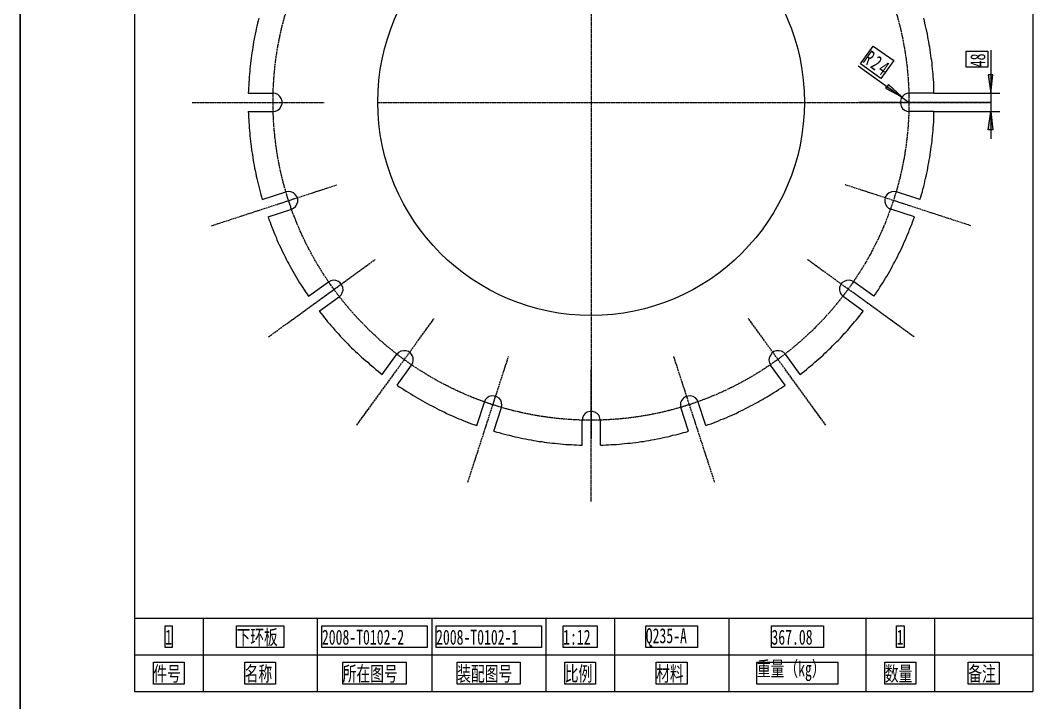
# Model space of a CAD drawing. Header units: millimetres. Extents: x -23892 to 57527, y -540 to 34444.
# Drawn here: x 24189 to 32967, y 11326 to 17238 of the extents above; entities that cross this region are included whole.
import ezdxf

# ---------------------------------------------------------------- set-up
doc = ezdxf.new("R2010")
doc.units = ezdxf.units.MM
for name, pattern in [('AI-Linetype-1', [21.479999, 16.98, -2.1, 0.3, -2.1]), ('AI-Linetype-10', [21.479999, 16.98, -2.1, 0.3, -2.1]), ('AI-Linetype-11', [21.479999, 16.98, -2.1, 0.3, -2.1]), ('AI-Linetype-12', [21.479999, 16.98, -2.1, 0.3, -2.1]), ('AI-Linetype-13', [21.479999, 16.98, -2.1, 0.3, -2.1]), ('AI-Linetype-2', [21.479999, 16.98, -2.1, 0.3, -2.1]), ('AI-Linetype-23', [21.479999, 16.98, -2.1, 0.3, -2.1]), ('AI-Linetype-3', [21.479999, 16.98, -2.1, 0.3, -2.1]), ('AI-Linetype-4', [21.479999, 16.98, -2.1, 0.3, -2.1]), ('AI-Linetype-5', [21.479999, 16.98, -2.1, 0.3, -2.1]), ('AI-Linetype-6', [21.479999, 16.98, -2.1, 0.3, -2.1]), ('AI-Linetype-7', [21.479999, 16.98, -2.1, 0.3, -2.1]), ('AI-Linetype-8', [21.479999, 16.98, -2.1, 0.3, -2.1]), ('AI-Linetype-9', [21.479999, 16.98, -2.1, 0.3, -2.1])]:
    doc.linetypes.add(name, pattern=pattern)
doc.layers.add('CAXA3', color=7, linetype='Continuous', lineweight=25)
doc.layers.add('图层 1', color=7, linetype='Continuous')
doc.styles.get("Standard").update_dxf_attribs({"font": ''})
doc.styles.get('Standard').set_extended_font_data('FangSong')

msp = doc.modelspace()

# ---------------------------------------------------------------- hatches: boundary and pattern name
at = {"layer": '图层 1', "lineweight": 0}
for points in [[(31715.2265, 16681.4387), (31691.4072, 16650.5124), (31831.8054, 16574.3488)], [(32621.8306, 16764.7287), (32581.3959, 16764.7287), (32602.8139, 16607.6764)], [(32621.8306, 16288.808), (32581.3959, 16288.808), (32602.8139, 16448.2422)]]:
    msp.add_hatch(color=7, dxfattribs=at).paths.add_polyline_path(points)

# ---------------------------------------------------------------- linework, layer by layer
at = {"layer": 'CAXA3', "linetype": 'Continuous', "lineweight": 25}
msp.add_line((24188.5301, 32814.3481), (24188.5301, -539.7596), dxfattribs=at)
at = {"layer": '图层 1', "color": 7, "lineweight": 0, "true_color": 0xffffff}
for p, q in [((24188.5301, -539.7596), (24188.5301, 22992.1516)), ((25178.4436, 22597.139), (25178.4436, 11424.8933)), ((32966.8809, 22597.139), (32966.8809, 11424.8933)), ((26244.5012, 17212.0856), (26239.7374, 17188.2857)), ((26251.6664, 17233.5036), (26244.5012, 17212.0856)), ((26256.3915, 17257.3035), (26251.6664, 17233.5036)), ((32026.9298, 17233.5036), (32022.2046, 17257.3035)), ((32031.6936, 17212.0856), (32026.9298, 17233.5036)), ((32036.4575, 17188.2857), (32031.6936, 17212.0856)), ((26225.4846, 17119.2873), (26220.7207, 17095.4874)), ((26230.2484, 17143.0872), (26225.4846, 17119.2873)), ((26234.9735, 17164.5052), (26230.2484, 17143.0872)), ((26239.7374, 17188.2857), (26234.9735, 17164.5052)), ((32043.6226, 17164.5052), (32036.4575, 17188.2857)), ((32048.3477, 17143.0872), (32043.6226, 17164.5052)), ((32053.1116, 17119.2873), (32048.3477, 17143.0872)), ((32057.8754, 17095.4874), (32053.1116, 17119.2873)), ((26211.193, 17050.2695), (26208.8304, 17026.489)), ((26215.9569, 17074.0694), (26211.193, 17050.2695)), ((26220.7207, 17095.4874), (26215.9569, 17074.0694)), ((32060.2767, 17074.0694), (32057.8754, 17095.4874)), ((32065.0019, 17050.2695), (32060.2767, 17074.0694)), ((32069.7657, 17026.489), (32065.0019, 17050.2695)), ((26196.9014, 16957.4712), (26194.5389, 16933.6713)), ((26201.6653, 16981.2711), (26196.9014, 16957.4712)), ((26204.0666, 17005.071), (26201.6653, 16981.2711)), ((26208.8304, 17026.489), (26204.0666, 17005.071)), ((32074.5296, 17005.071), (32069.7657, 17026.489)), ((32076.9309, 16981.2711), (32074.5296, 17005.071)), ((32081.6947, 16957.4712), (32076.9309, 16981.2711)), ((32084.0573, 16933.6713), (32081.6947, 16957.4712)), ((32602.8139, 16978.8892), (32602.8139, 16210.2819)), ((26185.0112, 16864.6728), (26182.6486, 16840.8729)), ((26187.4125, 16888.4727), (26185.0112, 16864.6728)), ((26189.775, 16909.8907), (26187.4125, 16888.4727)), ((26194.5389, 16933.6713), (26189.775, 16909.8907)), ((32086.4198, 16909.8907), (32084.0573, 16933.6713)), ((32091.1837, 16888.4727), (32086.4198, 16909.8907)), ((32093.585, 16864.6728), (32091.1837, 16888.4727)), ((32095.9476, 16840.8729), (32093.585, 16864.6728)), ((26175.4835, 16771.8551), (26173.1209, 16748.0746)), ((26177.8847, 16793.2731), (26175.4835, 16771.8551)), ((26180.2473, 16817.073), (26177.8847, 16793.2731)), ((26182.6486, 16840.8729), (26180.2473, 16817.073)), ((31453.4469, 16843.2549), (31896.0593, 16526.7684)), ((32098.3488, 16817.073), (32095.9476, 16840.8729)), ((32100.7114, 16793.2731), (32098.3488, 16817.073)), ((32103.1127, 16771.8551), (32100.7114, 16793.2731)), ((32103.1127, 16748.0746), (32103.1127, 16771.8551)), ((26173.1209, 16724.2747), (26170.7583, 16700.4748)), ((26170.7583, 16700.4748), (26170.7583, 16676.6749)), ((26173.1209, 16748.0746), (26173.1209, 16724.2747)), ((31715.2265, 16681.4387), (31691.4072, 16650.5124)), ((31831.8054, 16574.3488), (31715.2265, 16681.4387)), ((32105.4753, 16724.2747), (32103.1127, 16748.0746)), ((32107.8378, 16700.4748), (32105.4753, 16724.2747)), ((32107.8378, 16676.6749), (32107.8378, 16700.4748)), ((32621.8306, 16764.7287), (32581.3959, 16764.7287)), ((32581.3959, 16764.7287), (32602.8139, 16607.6764)), ((32602.8139, 16607.6764), (32621.8306, 16764.7287)), ((26168.357, 16631.4764), (26165.9945, 16607.6764)), ((26165.9945, 16607.6764), (26382.5368, 16607.6764)), ((26170.7583, 16676.6749), (26168.357, 16652.875)), ((26168.357, 16652.875), (26168.357, 16631.4764)), ((26401.5535, 16602.9126), (26380.1355, 16607.6764)), ((26422.9715, 16595.7668), (26401.5535, 16602.9126)), ((26439.6256, 16579.1127), (26422.9715, 16595.7668)), ((31691.4072, 16650.5124), (31831.8054, 16574.3488)), ((31855.6247, 16595.7668), (31836.5692, 16579.1127)), ((31874.6413, 16602.9126), (31855.6247, 16595.7668)), ((31898.4606, 16607.6764), (31874.6413, 16602.9126)), ((32110.2391, 16607.6764), (31896.0593, 16607.6764)), ((32110.2391, 16652.875), (32107.8378, 16676.6749)), ((32110.2391, 16631.4764), (32110.2391, 16652.875)), ((32110.2391, 16607.6764), (32110.2391, 16631.4764)), ((32110.2391, 16607.6764), (32681.3207, 16607.6764)), ((26451.5546, 16560.0766), (26439.6256, 16579.1127)), ((26458.681, 16538.6587), (26451.5546, 16560.0766)), ((26451.5546, 16493.4601), (26458.681, 16517.2407)), ((26458.681, 16517.2407), (26458.681, 16538.6587)), ((31824.679, 16560.0766), (31819.9151, 16538.6587)), ((31819.9151, 16538.6587), (31819.9151, 16517.2407)), ((31819.9151, 16517.2407), (31824.679, 16493.4601)), ((31836.5692, 16579.1127), (31824.679, 16560.0766)), ((26165.9945, 16448.2422), (26382.5368, 16448.2422)), ((26165.9945, 16448.2422), (26168.357, 16424.4423)), ((26168.357, 16424.4423), (26168.357, 16400.6424)), ((26380.1355, 16448.2422), (26401.5535, 16450.6242)), ((26401.5535, 16450.6242), (26422.9715, 16460.1325)), ((26422.9715, 16460.1325), (26439.6256, 16474.4047)), ((26439.6256, 16474.4047), (26451.5546, 16493.4601)), ((31824.679, 16493.4601), (31836.5692, 16474.4047)), ((31836.5692, 16474.4047), (31855.6247, 16460.1325)), ((31855.6247, 16460.1325), (31874.6413, 16450.6242)), ((31874.6413, 16450.6242), (31898.4606, 16448.2422)), ((32110.2391, 16448.2422), (31896.0593, 16448.2422)), ((32110.2391, 16424.4423), (32110.2391, 16448.2422)), ((32110.2391, 16448.2422), (32681.3207, 16448.2422)), ((32110.2391, 16400.6424), (32110.2391, 16424.4423)), ((32581.3959, 16288.808), (32602.8139, 16448.2422)), ((32602.8139, 16448.2422), (32621.8306, 16288.808)), ((26168.357, 16400.6424), (26170.7583, 16376.8425)), ((26170.7583, 16376.8425), (26170.7583, 16355.4245)), ((26170.7583, 16355.4245), (26173.1209, 16331.644)), ((26173.1209, 16331.644), (26173.1209, 16307.8441)), ((32103.1127, 16307.8441), (32105.4753, 16331.644)), ((32105.4753, 16331.644), (32107.8378, 16355.4245)), ((32107.8378, 16376.8425), (32110.2391, 16400.6424)), ((32107.8378, 16355.4245), (32107.8378, 16376.8425)), ((26173.1209, 16307.8441), (26175.4835, 16284.0442)), ((26175.4835, 16284.0442), (26177.8847, 16260.2443)), ((26177.8847, 16260.2443), (26180.2473, 16236.4444)), ((32098.3488, 16236.4444), (32100.7114, 16260.2443)), ((32100.7114, 16260.2443), (32103.1127, 16284.0442)), ((32103.1127, 16284.0442), (32103.1127, 16307.8441)), ((32621.8306, 16288.808), (32581.3959, 16288.808)), ((26180.2473, 16236.4444), (26182.6486, 16215.0458)), ((26182.6486, 16215.0458), (26185.0112, 16191.2459)), ((26185.0112, 16191.2459), (26187.4125, 16167.4459)), ((26187.4125, 16167.4459), (26189.775, 16143.646)), ((32086.4198, 16143.646), (32091.1837, 16167.4459)), ((32091.1837, 16167.4459), (32093.585, 16191.2459)), ((32093.585, 16191.2459), (32095.9476, 16215.0458)), ((32095.9476, 16215.0458), (32098.3488, 16236.4444)), ((26189.775, 16143.646), (26194.5389, 16119.8461)), ((26194.5389, 16119.8461), (26196.9014, 16098.4282)), ((26196.9014, 16098.4282), (26201.6653, 16074.6476)), ((26201.6653, 16074.6476), (26204.0666, 16050.8477)), ((32074.5296, 16050.8477), (32076.9309, 16074.6476)), ((32076.9309, 16074.6476), (32081.6947, 16098.4282)), ((32081.6947, 16098.4282), (32084.0573, 16119.8461)), ((32084.0573, 16119.8461), (32086.4198, 16143.646)), ((26204.0666, 16050.8477), (26208.8304, 16027.0478)), ((26208.8304, 16027.0478), (26211.193, 16005.6298)), ((26211.193, 16005.6298), (26215.9569, 15981.8299)), ((26215.9569, 15981.8299), (26220.7207, 15958.0494)), ((32057.8754, 15958.0494), (32060.2767, 15981.8299)), ((32060.2767, 15981.8299), (32065.0019, 16005.6298)), ((32065.0019, 16005.6298), (32069.7657, 16027.0478)), ((32069.7657, 16027.0478), (32074.5296, 16050.8477)), ((26220.7207, 15958.0494), (26225.4846, 15936.6314)), ((26225.4846, 15936.6314), (26230.2484, 15912.8315)), ((26230.2484, 15912.8315), (26234.9735, 15889.0316)), ((26234.9735, 15889.0316), (26239.7374, 15867.6136)), ((32036.4575, 15867.6136), (32043.6226, 15889.0316)), ((32043.6226, 15889.0316), (32048.3477, 15912.8315)), ((32048.3477, 15912.8315), (32053.1116, 15936.6314)), ((32053.1116, 15936.6314), (32057.8754, 15958.0494)), ((26239.7374, 15867.6136), (26244.5012, 15843.8137)), ((26244.5012, 15843.8137), (26251.6664, 15820.0138)), ((26251.6664, 15820.0138), (26256.3915, 15798.6152)), ((32022.2046, 15798.6152), (32026.9298, 15820.0138)), ((32026.9298, 15820.0138), (32031.6936, 15843.8137)), ((32031.6936, 15843.8137), (32036.4575, 15867.6136)), ((26256.3915, 15798.6152), (26263.5567, 15774.8153)), ((26263.5567, 15774.8153), (26268.3205, 15753.3973)), ((26268.3205, 15753.3973), (26275.4469, 15729.5974)), ((26275.4469, 15729.5974), (26280.2108, 15708.1794)), ((26287.3372, 15684.3795), (26491.9893, 15751.0154)), ((26513.4073, 15755.7792), (26489.6267, 15751.0154)), ((26534.8253, 15753.3973), (26513.4073, 15755.7792)), ((26556.2432, 15743.8696), (26534.8253, 15753.3973)), ((26572.8974, 15729.5974), (26556.2432, 15743.8696)), ((26587.1889, 15710.5613), (26572.8974, 15729.5974)), ((31703.3362, 15729.5974), (31691.4072, 15710.5613)), ((31722.3529, 15743.8696), (31703.3362, 15729.5974)), ((31743.7709, 15753.3973), (31722.3529, 15743.8696)), ((31765.1889, 15755.7792), (31743.7709, 15753.3973)), ((31788.9694, 15751.0154), (31765.1889, 15755.7792)), ((31988.8577, 15684.3795), (31786.6069, 15751.0154)), ((31996.0228, 15708.1794), (32003.1492, 15729.5974)), ((32003.1492, 15729.5974), (32010.2756, 15753.3973)), ((32010.2756, 15753.3973), (32015.0395, 15774.8153)), ((32015.0395, 15774.8153), (32022.2046, 15798.6152)), ((26280.2108, 15708.1794), (26287.3372, 15684.3795)), ((26575.2599, 15624.8894), (26587.1889, 15643.9255)), ((26594.3153, 15689.1433), (26587.1889, 15710.5613)), ((26587.1889, 15643.9255), (26594.3153, 15665.3434)), ((26594.3153, 15665.3434), (26594.3153, 15689.1433)), ((31691.4072, 15710.5613), (31684.2808, 15689.1433)), ((31684.2808, 15689.1433), (31684.2808, 15665.3434)), ((31684.2808, 15665.3434), (31689.0447, 15643.9255)), ((31689.0447, 15643.9255), (31700.9349, 15624.8894)), ((31988.8577, 15684.3795), (31996.0228, 15708.1794)), ((26337.2996, 15534.473), (26541.9517, 15601.1089)), ((26539.5891, 15601.1089), (26558.6058, 15610.6172)), ((26558.6058, 15610.6172), (26575.2599, 15624.8894)), ((31700.9349, 15624.8894), (31717.5891, 15610.6172)), ((31717.5891, 15610.6172), (31739.007, 15601.1089)), ((31941.2966, 15534.473), (31736.6445, 15601.1089)), ((26337.2996, 15534.473), (26344.4647, 15513.055)), ((26344.4647, 15513.055), (26353.9537, 15489.2551)), ((26353.9537, 15489.2551), (26361.1189, 15467.8371)), ((26361.1189, 15467.8371), (26370.6466, 15446.4191)), ((31907.9496, 15446.4191), (31917.4773, 15467.8371)), ((31917.4773, 15467.8371), (31924.6424, 15489.2551)), ((31924.6424, 15489.2551), (31934.1314, 15513.055)), ((31934.1314, 15513.055), (31941.2966, 15534.473)), ((26370.6466, 15446.4191), (26377.773, 15425.0012)), ((26377.773, 15425.0012), (26387.3007, 15403.5832)), ((26387.3007, 15403.5832), (26396.7897, 15382.1846)), ((26396.7897, 15382.1846), (26406.3174, 15358.3847)), ((31872.2788, 15358.3847), (31881.8065, 15382.1846)), ((31881.8065, 15382.1846), (31891.2955, 15403.5832)), ((31891.2955, 15403.5832), (31898.4606, 15425.0012)), ((31898.4606, 15425.0012), (31907.9496, 15446.4191)), ((26406.3174, 15358.3847), (26413.4438, 15336.9667)), ((26413.4438, 15336.9667), (26422.9715, 15315.5487)), ((26422.9715, 15315.5487), (26432.4992, 15294.1307)), ((26432.4992, 15294.1307), (26444.3895, 15272.7127)), ((31834.2067, 15272.7127), (31843.7344, 15294.1307)), ((31843.7344, 15294.1307), (31853.2234, 15315.5487)), ((31853.2234, 15315.5487), (31862.7511, 15336.9667)), ((31862.7511, 15336.9667), (31872.2788, 15358.3847)), ((26444.3895, 15272.7127), (26453.9172, 15251.2948)), ((26453.9172, 15251.2948), (26463.4449, 15232.2587)), ((26463.4449, 15232.2587), (26472.9339, 15210.8407)), ((26472.9339, 15210.8407), (26484.8629, 15189.4228)), ((26484.8629, 15189.4228), (26494.3519, 15168.0048)), ((31781.843, 15168.0048), (31793.7333, 15189.4228)), ((31793.7333, 15189.4228), (31803.261, 15210.8407)), ((31803.261, 15210.8407), (31815.1513, 15232.2587)), ((31815.1513, 15232.2587), (31824.679, 15251.2948)), ((31824.679, 15251.2948), (31834.2067, 15272.7127)), ((26494.3519, 15168.0048), (26506.2809, 15146.5868)), ((26506.2809, 15146.5868), (26518.1711, 15127.5507)), ((26518.1711, 15127.5507), (26527.6988, 15106.1328)), ((26527.6988, 15106.1328), (26539.5891, 15084.7341)), ((31739.007, 15084.7341), (31748.5348, 15106.1328)), ((31748.5348, 15106.1328), (31760.425, 15127.5507)), ((31760.425, 15127.5507), (31772.3153, 15146.5868)), ((31772.3153, 15146.5868), (31781.843, 15168.0048)), ((26539.5891, 15084.7341), (26551.4794, 15065.6981)), ((26551.4794, 15065.6981), (26563.3697, 15044.2801)), ((26563.3697, 15044.2801), (26575.2599, 15025.2441)), ((26575.2599, 15025.2441), (26587.1889, 15003.8261)), ((31691.4072, 15003.8261), (31703.3362, 15025.2441)), ((31703.3362, 15025.2441), (31715.2265, 15044.2801)), ((31715.2265, 15044.2801), (31727.1168, 15065.6981)), ((31727.1168, 15065.6981), (31739.007, 15084.7341)), ((26587.1889, 15003.8261), (26599.0792, 14984.79)), ((26599.0792, 14984.79), (26610.9695, 14963.372)), ((26610.9695, 14963.372), (26622.8597, 14944.336)), ((26622.8597, 14944.336), (26634.75, 14925.2999)), ((26634.75, 14925.2999), (26649.0416, 14903.882)), ((26687.1137, 14846.7738), (26860.8201, 14972.8804)), ((26879.8755, 14982.4081), (26860.8201, 14970.4985)), ((26901.2935, 14987.1526), (26879.8755, 14982.4081)), ((26925.074, 14984.79), (26901.2935, 14987.1526)), ((26946.492, 14975.2623), (26925.074, 14984.79)), ((26963.1461, 14963.372), (26946.492, 14975.2623)), ((26977.4377, 14944.336), (26963.1461, 14963.372)), ((26984.5641, 14922.918), (26977.4377, 14944.336)), ((31301.1585, 14944.336), (31291.6308, 14922.918)), ((31313.0487, 14963.372), (31301.1585, 14944.336)), ((31332.1042, 14975.2623), (31313.0487, 14963.372)), ((31353.5221, 14984.79), (31332.1042, 14975.2623)), ((31374.9401, 14987.1526), (31353.5221, 14984.79)), ((31398.7207, 14982.4081), (31374.9401, 14987.1526)), ((31417.7761, 14970.4985), (31398.7207, 14982.4081)), ((31589.0812, 14846.7738), (31415.3748, 14972.8804)), ((31629.5546, 14903.882), (31641.4449, 14925.2999)), ((31641.4449, 14925.2999), (31653.3351, 14944.336)), ((31653.3351, 14944.336), (31667.6267, 14963.372)), ((31667.6267, 14963.372), (31679.517, 14984.79)), ((31679.517, 14984.79), (31691.4072, 15003.8261)), ((26649.0416, 14903.882), (26660.9318, 14884.8459)), ((26660.9318, 14884.8459), (26675.2234, 14865.8099)), ((26675.2234, 14865.8099), (26687.1137, 14846.7738)), ((26779.912, 14718.2659), (26956.0197, 14844.3919)), ((26953.6184, 14842.01), (26970.2725, 14858.6641)), ((26970.2725, 14858.6641), (26979.8002, 14877.7001)), ((26979.8002, 14877.7001), (26986.9654, 14899.1181)), ((26986.9654, 14899.1181), (26984.5641, 14922.918)), ((31291.6308, 14922.918), (31291.6308, 14899.1181)), ((31291.6308, 14899.1181), (31296.3946, 14877.7001)), ((31296.3946, 14877.7001), (31308.3236, 14858.6641)), ((31308.3236, 14858.6641), (31324.9777, 14842.01)), ((31496.2829, 14718.2659), (31322.5765, 14844.3919)), ((31589.0812, 14846.7738), (31603.3727, 14865.8099)), ((31603.3727, 14865.8099), (31615.263, 14884.8459)), ((31615.263, 14884.8459), (31629.5546, 14903.882)), ((26779.912, 14718.2659), (26796.5661, 14699.2299)), ((26796.5661, 14699.2299), (26810.8577, 14680.1938)), ((26810.8577, 14680.1938), (26825.1493, 14661.1578)), ((26825.1493, 14661.1578), (26839.4021, 14644.5036)), ((31439.1941, 14644.5036), (31453.4469, 14661.1578)), ((31453.4469, 14661.1578), (31467.7385, 14680.1938)), ((31467.7385, 14680.1938), (31482.03, 14699.2299)), ((31482.03, 14699.2299), (31496.2829, 14718.2659)), ((26839.4021, 14644.5036), (26853.6937, 14625.4676)), ((26853.6937, 14625.4676), (26870.3478, 14608.8135)), ((26870.3478, 14608.8135), (26884.6393, 14589.758)), ((26884.6393, 14589.758), (26901.2935, 14573.1039)), ((26901.2935, 14573.1039), (26915.5463, 14554.0679)), ((31363.0498, 14554.0679), (31377.3027, 14573.1039)), ((31377.3027, 14573.1039), (31393.9568, 14589.7774)), ((31393.9568, 14589.7774), (31408.2484, 14608.8135)), ((31408.2484, 14608.8135), (31422.5399, 14625.4676)), ((31422.5399, 14625.4676), (31439.1941, 14644.5036)), ((26915.5463, 14554.0679), (26932.2004, 14537.4137)), ((26932.2004, 14537.4137), (26946.492, 14520.7596)), ((26946.492, 14520.7596), (26963.1461, 14501.7236)), ((26963.1461, 14501.7236), (26979.8002, 14485.0694)), ((26979.8002, 14485.0694), (26996.4544, 14468.4153)), ((31282.1418, 14468.4153), (31298.7959, 14485.0694)), ((31298.7959, 14485.0694), (31315.45, 14501.7236)), ((31315.45, 14501.7236), (31329.7416, 14520.7596)), ((31329.7416, 14520.7596), (31346.3957, 14537.4137)), ((31346.3957, 14537.4137), (31363.0498, 14554.0679)), ((26996.4544, 14468.4153), (27010.7459, 14451.7418)), ((27010.7459, 14451.7418), (27027.4001, 14435.0877)), ((27027.4001, 14435.0877), (27044.0542, 14418.4336)), ((27044.0542, 14418.4336), (27060.7083, 14401.7794)), ((27060.7083, 14401.7794), (27077.3624, 14385.1253)), ((31198.8324, 14385.1253), (31215.4866, 14401.7794)), ((31215.4866, 14401.7794), (31232.1407, 14418.4336)), ((31232.1407, 14418.4336), (31248.8335, 14435.0877)), ((31248.8335, 14435.0877), (31265.4877, 14451.7418)), ((31265.4877, 14451.7418), (31282.1418, 14468.4153)), ((27077.3624, 14385.1253), (27096.4179, 14368.4712)), ((27096.4179, 14368.4712), (27113.072, 14354.1796)), ((27113.072, 14354.1796), (27129.7261, 14337.5255)), ((27129.7261, 14337.5255), (27146.3802, 14320.8714)), ((27146.3802, 14320.8714), (27165.4356, 14306.5992)), ((27327.213, 14170.9649), (27453.3584, 14344.6713)), ((27467.6112, 14358.9435), (27453.3584, 14342.2894)), ((27489.0292, 14370.8531), (27467.6112, 14358.9435)), ((27510.4472, 14375.5976), (27489.0292, 14370.8531)), ((27531.8651, 14375.5976), (27510.4472, 14375.5976)), ((27553.2831, 14368.4712), (27531.8651, 14375.5976)), ((27572.3385, 14354.1796), (27553.2831, 14368.4712)), ((27586.5914, 14335.1436), (27572.3385, 14354.1796)), ((27593.7565, 14313.7256), (27586.5914, 14335.1436)), ((27596.1191, 14292.327), (27593.7565, 14313.7256)), ((30682.4771, 14313.7256), (30680.0758, 14292.327)), ((30692.0048, 14335.1436), (30682.4771, 14313.7256)), ((30703.8951, 14354.1796), (30692.0048, 14335.1436)), ((30722.9117, 14368.4712), (30703.8951, 14354.1796)), ((30744.3297, 14375.5976), (30722.9117, 14368.4712)), ((30768.149, 14375.5976), (30744.3297, 14375.5976)), ((30789.567, 14370.8531), (30768.149, 14375.5976)), ((30808.5837, 14358.9435), (30789.567, 14370.8531)), ((30825.2378, 14342.2894), (30808.5837, 14358.9435)), ((30948.9818, 14170.9649), (30822.8752, 14344.6713)), ((31113.1605, 14306.5992), (31129.8534, 14320.8714)), ((31129.8534, 14320.8714), (31148.87, 14337.5255)), ((31148.87, 14337.5255), (31165.5242, 14354.1796)), ((31165.5242, 14354.1796), (31182.1783, 14368.4712)), ((31182.1783, 14368.4712), (31198.8324, 14385.1253)), ((27165.4356, 14306.5992), (27182.0898, 14289.9451)), ((27182.0898, 14289.9451), (27201.1065, 14275.6535)), ((27201.1065, 14275.6535), (27217.7606, 14258.9994)), ((27217.7606, 14258.9994), (27236.816, 14244.7272)), ((27236.816, 14244.7272), (27253.4701, 14230.455)), ((27253.4701, 14230.455), (27272.4868, 14213.7815)), ((27455.7209, 14078.1472), (27581.8662, 14251.873)), ((27581.8662, 14249.491), (27591.3552, 14270.909)), ((27591.3552, 14270.909), (27596.1191, 14292.327)), ((30680.0758, 14292.327), (30684.8396, 14270.909)), ((30684.8396, 14270.909), (30696.7299, 14249.491)), ((30820.4739, 14078.1472), (30694.3673, 14251.873)), ((31006.1093, 14213.7815), (31022.7635, 14230.455)), ((31022.7635, 14230.455), (31041.7802, 14244.7272)), ((31041.7802, 14244.7272), (31060.8356, 14258.9994)), ((31060.8356, 14258.9994), (31077.4897, 14275.6535)), ((31077.4897, 14275.6535), (31094.1438, 14289.9451)), ((31094.1438, 14289.9451), (31113.1605, 14306.5992)), ((27272.4868, 14213.7815), (27291.5422, 14199.5093)), ((27291.5422, 14199.5093), (27308.1964, 14185.2371)), ((27308.1964, 14185.2371), (27327.213, 14170.9649)), ((30948.9818, 14170.9649), (30968.0372, 14185.2371)), ((30968.0372, 14185.2371), (30987.0539, 14199.5093)), ((30987.0539, 14199.5093), (31006.1093, 14213.7815)), ((27455.7209, 14078.1472), (27474.7763, 14063.875)), ((27474.7763, 14063.875), (27496.1943, 14051.9847)), ((27496.1943, 14051.9847), (27515.211, 14040.0751)), ((30763.3851, 14040.0751), (30782.4018, 14051.9847)), ((30782.4018, 14051.9847), (30801.4572, 14063.875)), ((30801.4572, 14063.875), (30820.4739, 14078.1472)), ((27515.211, 14040.0751), (27534.2664, 14025.8029)), ((27534.2664, 14025.8029), (27553.2831, 14013.9126)), ((27553.2831, 14013.9126), (27574.7011, 14002.003)), ((27574.7011, 14002.003), (27593.7565, 13987.7308)), ((27593.7565, 13987.7308), (27615.1745, 13975.8211)), ((27615.1745, 13975.8211), (27634.1912, 13963.9309)), ((27634.1912, 13963.9309), (27655.6092, 13952.0406)), ((28236.2572, 13966.3128), (28219.5643, 13949.6587)), ((28255.2739, 13978.2031), (28236.2572, 13966.3128)), ((28276.6918, 13985.3489), (28255.2739, 13978.2031)), ((28300.4724, 13982.9669), (28276.6918, 13985.3489)), ((28321.8904, 13975.8211), (28300.4724, 13982.9669)), ((28340.9458, 13963.9309), (28321.8904, 13975.8211)), ((28355.2373, 13947.2767), (28340.9458, 13963.9309)), ((29937.6504, 13963.9309), (29923.3588, 13947.2767)), ((29956.7058, 13975.8211), (29937.6504, 13963.9309)), ((29978.1238, 13982.9669), (29956.7058, 13975.8211)), ((29999.5417, 13985.3489), (29978.1238, 13982.9669)), ((30023.3223, 13978.2031), (29999.5417, 13985.3489)), ((30042.339, 13966.3128), (30023.3223, 13978.2031)), ((30056.6305, 13949.6587), (30042.339, 13966.3128)), ((30622.987, 13952.0406), (30642.0037, 13963.9309)), ((30642.0037, 13963.9309), (30663.4217, 13975.8211)), ((30663.4217, 13975.8211), (30682.4771, 13987.7308)), ((30682.4771, 13987.7308), (30703.8951, 14002.003)), ((30703.8951, 14002.003), (30722.9117, 14013.9126)), ((30722.9117, 14013.9126), (30744.3297, 14025.8029)), ((30744.3297, 14025.8029), (30763.3851, 14040.0751)), ((27655.6092, 13952.0406), (27674.6646, 13940.131)), ((27674.6646, 13940.131), (27696.0826, 13930.6226)), ((27696.0826, 13930.6226), (27717.5005, 13918.713)), ((27717.5005, 13918.713), (27736.5172, 13906.8227)), ((27736.5172, 13906.8227), (27757.9352, 13897.295)), ((27757.9352, 13897.295), (27779.3532, 13885.4047)), ((27779.3532, 13885.4047), (27800.7712, 13875.877)), ((27800.7712, 13875.877), (27819.8266, 13863.9868)), ((28145.8214, 13728.3525), (28212.4379, 13930.6226)), ((28219.5643, 13949.6587), (28210.0753, 13928.2407)), ((28295.7473, 13678.3707), (28362.3638, 13883.0228)), ((28362.3638, 13925.8588), (28355.2373, 13947.2767)), ((28364.7263, 13902.0589), (28362.3638, 13925.8588)), ((28362.3638, 13880.6409), (28364.7263, 13902.0589)), ((29913.8698, 13925.8588), (29911.4685, 13902.0589)), ((29911.4685, 13902.0589), (29916.2324, 13880.6409)), ((29923.3588, 13947.2767), (29913.8698, 13925.8588)), ((29982.8489, 13678.3707), (29916.2324, 13883.0228)), ((30066.1582, 13928.2407), (30056.6305, 13949.6587)), ((30132.7748, 13728.3525), (30066.1582, 13930.6226)), ((30456.407, 13863.9868), (30477.825, 13875.8964)), ((30477.825, 13875.8964), (30499.243, 13885.4047)), ((30499.243, 13885.4047), (30520.6609, 13897.295)), ((30520.6609, 13897.295), (30539.6776, 13906.8227)), ((30539.6776, 13906.8227), (30561.0956, 13918.713)), ((30561.0956, 13918.713), (30582.5136, 13930.6226)), ((30582.5136, 13930.6226), (30601.569, 13940.131)), ((30601.569, 13940.131), (30622.987, 13952.0406)), ((27819.8266, 13863.9868), (27841.2058, 13854.4784)), ((27841.2058, 13854.4784), (27862.6238, 13844.9507)), ((27862.6238, 13844.9507), (27884.0418, 13833.0604)), ((27884.0418, 13833.0604), (27905.4598, 13823.5327)), ((27905.4598, 13823.5327), (27926.8778, 13814.0244)), ((27926.8778, 13814.0244), (27948.2957, 13804.4967)), ((27948.2957, 13804.4967), (27969.7137, 13794.9883)), ((27969.7137, 13794.9883), (27991.1317, 13785.4606)), ((27991.1317, 13785.4606), (28012.5497, 13778.3148)), ((29061.9532, 13792.6064), (29059.5907, 13768.8065)), ((29071.4809, 13814.0244), (29061.9532, 13792.6064)), ((29085.7725, 13830.6785), (29071.4809, 13814.0244)), ((29104.7892, 13842.5688), (29085.7725, 13830.6785)), ((29128.6085, 13849.7146), (29104.7892, 13842.5688)), ((29149.9877, 13849.7146), (29128.6085, 13849.7146)), ((29171.4057, 13842.5688), (29149.9877, 13849.7146)), ((29190.4611, 13830.6785), (29171.4057, 13842.5688)), ((29207.1152, 13814.0244), (29190.4611, 13830.6785)), ((29214.2416, 13792.6064), (29207.1152, 13814.0244)), ((29219.0055, 13768.8065), (29214.2416, 13792.6064)), ((30263.6452, 13778.3148), (30285.0632, 13785.4606)), ((30285.0632, 13785.4606), (30308.8824, 13794.9883)), ((30308.8824, 13794.9883), (30330.3004, 13804.4967)), ((30330.3004, 13804.4967), (30351.7184, 13814.0244)), ((30351.7184, 13814.0244), (30373.1364, 13823.5327)), ((30373.1364, 13823.5327), (30394.5544, 13833.0604)), ((30394.5544, 13833.0604), (30415.9723, 13844.9507)), ((30415.9723, 13844.9507), (30434.989, 13854.4784)), ((30434.989, 13854.4784), (30456.407, 13863.9868)), ((28012.5497, 13778.3148), (28033.9677, 13768.8065)), ((28033.9677, 13768.8065), (28057.7869, 13759.2788)), ((28057.7869, 13759.2788), (28079.1662, 13752.1524)), ((28079.1662, 13752.1524), (28100.5842, 13742.6247)), ((28100.5842, 13742.6247), (28122.0021, 13735.4982)), ((28122.0021, 13735.4982), (28145.8214, 13728.3525)), ((29059.5907, 13557.028), (29059.5907, 13771.1884)), ((29219.0055, 13557.028), (29219.0055, 13771.1884)), ((30132.7748, 13728.3525), (30154.1927, 13735.4982)), ((30154.1927, 13735.4982), (30178.012, 13742.6247)), ((30178.012, 13742.6247), (30199.43, 13752.1524)), ((30199.43, 13752.1524), (30220.8092, 13759.2788)), ((30220.8092, 13759.2788), (30242.2272, 13768.8065)), ((30242.2272, 13768.8065), (30263.6452, 13778.3148)), ((28295.7473, 13678.3707), (28319.5278, 13671.2443)), ((28319.5278, 13671.2443), (28340.9458, 13666.4804)), ((28340.9458, 13666.4804), (28364.7263, 13659.3347)), ((28364.7263, 13659.3347), (28386.1443, 13652.2083)), ((28386.1443, 13652.2083), (28409.9636, 13647.4444)), ((28409.9636, 13647.4444), (28431.3816, 13642.6805)), ((28431.3816, 13642.6805), (28455.1621, 13635.5541)), ((28455.1621, 13635.5541), (28476.5801, 13630.7903)), ((28476.5801, 13630.7903), (28500.3606, 13626.0264)), ((28500.3606, 13626.0264), (28524.1799, 13621.2626)), ((28524.1799, 13621.2626), (28545.5979, 13616.5181)), ((28545.5979, 13616.5181), (28569.3784, 13611.7542)), ((28569.3784, 13611.7542), (28593.1977, 13606.9904)), ((28593.1977, 13606.9904), (28616.9782, 13602.2265)), ((29661.6179, 13602.2265), (29685.3985, 13606.9904)), ((29685.3985, 13606.9904), (29709.2177, 13611.7542)), ((29709.2177, 13611.7542), (29730.6357, 13616.5181)), ((29730.6357, 13616.5181), (29754.4163, 13621.2626)), ((29754.4163, 13621.2626), (29778.2355, 13626.0264)), ((29778.2355, 13626.0264), (29799.6535, 13630.7903)), ((29799.6535, 13630.7903), (29823.4341, 13635.5541)), ((29823.4341, 13635.5541), (29844.852, 13642.6805)), ((29844.852, 13642.6805), (29868.6326, 13647.4444)), ((29868.6326, 13647.4444), (29892.4518, 13652.2083)), ((29892.4518, 13652.2083), (29913.8698, 13659.3347)), ((29913.8698, 13659.3347), (29937.6504, 13666.4804)), ((29937.6504, 13666.4804), (29959.0684, 13671.2443)), ((29959.0684, 13671.2443), (29982.8489, 13678.3707)), ((28616.9782, 13602.2265), (28638.3962, 13597.482)), ((28638.3962, 13597.482), (28662.1768, 13595.1001)), ((28662.1768, 13595.1001), (28685.996, 13590.3362)), ((28685.996, 13590.3362), (28709.7766, 13587.9543)), ((28709.7766, 13587.9543), (28731.1945, 13583.1905)), ((28731.1945, 13583.1905), (28754.9751, 13580.8085)), ((28754.9751, 13580.8085), (28778.7944, 13578.4266)), ((28778.7944, 13578.4266), (28802.5749, 13576.064)), ((28802.5749, 13576.064), (28823.9929, 13573.6821)), ((28823.9929, 13573.6821), (28847.8122, 13571.3002)), ((28847.8122, 13571.3002), (28871.5927, 13568.9183)), ((28871.5927, 13568.9183), (28895.3732, 13566.5363)), ((28895.3732, 13566.5363), (28919.1925, 13564.1544)), ((28919.1925, 13564.1544), (28942.9731, 13561.7725)), ((28942.9731, 13561.7725), (28966.7923, 13561.7725)), ((28966.7923, 13561.7725), (28988.2103, 13559.3905)), ((28988.2103, 13559.3905), (29011.9908, 13559.3905)), ((29011.9908, 13559.3905), (29035.7714, 13557.028)), ((29035.7714, 13557.028), (29059.5907, 13557.028)), ((29219.0055, 13557.028), (29242.8248, 13557.028)), ((29242.8248, 13557.028), (29264.2427, 13559.3905)), ((29264.2427, 13559.3905), (29288.0233, 13559.3905)), ((29288.0233, 13559.3905), (29311.8038, 13561.7725)), ((29311.8038, 13561.7725), (29335.6231, 13561.7725)), ((29335.6231, 13561.7725), (29359.4036, 13564.1544)), ((29359.4036, 13564.1544), (29383.2229, 13566.5363)), ((29383.2229, 13566.5363), (29404.6409, 13568.9183)), ((29404.6409, 13568.9183), (29428.4214, 13571.3002)), ((29428.4214, 13571.3002), (29452.202, 13573.6821)), ((29452.202, 13573.6821), (29476.0213, 13576.064)), ((29476.0213, 13576.064), (29499.8018, 13578.4266)), ((29499.8018, 13578.4266), (29523.6211, 13580.8085)), ((29523.6211, 13580.8085), (29545.039, 13583.1905)), ((29545.039, 13583.1905), (29568.8196, 13587.9543)), ((29568.8196, 13587.9543), (29592.6001, 13590.3362)), ((29592.6001, 13590.3362), (29616.4194, 13595.1001)), ((29616.4194, 13595.1001), (29637.8374, 13597.482)), ((29637.8374, 13597.482), (29661.6179, 13602.2265)), ((25178.4436, 12057.8662), (32966.8809, 12057.8662)), ((25773.3444, 12057.8662), (25773.3444, 11424.8933)), ((26763.2579, 12057.8662), (26763.2579, 11424.8933)), ((27755.5726, 12057.8662), (27755.5726, 11424.8933)), ((28745.4861, 12057.8662), (28745.4861, 11424.8933)), ((29340.387, 12057.8662), (29340.387, 11424.8933)), ((30332.663, 12057.8662), (30332.663, 11424.8933)), ((31520.1021, 12057.8662), (31520.1021, 11424.8933)), ((32115.003, 12057.8662), (32115.003, 11424.8933)), ((25178.4436, 11741.3797), (32966.8809, 11741.3797)), ((25178.4436, 11424.8933), (32966.8809, 11424.8933))]:
    msp.add_line(p, q, dxfattribs=at)
at = {"layer": '图层 1', "color": 7, "linetype": 'AI-Linetype-2', "lineweight": 0, "true_color": 0xffffff}
msp.add_line((29138.0974, 19720.1969), (29138.0974, 13616.5181), dxfattribs=at)
at = {"layer": '图层 1', "lineweight": 0}
for p, q in [((31474.8649, 16859.909), (31584.3561, 17014.5793)), ((31584.3561, 17014.5793), (31762.8263, 16888.4727)), ((32388.6341, 16831.3452), (32388.6341, 16971.7434)), ((32388.6341, 16971.7434), (32576.6321, 16971.7434)), ((32576.6321, 16971.7434), (32576.6321, 16831.3452)), ((31650.9726, 16733.783), (31474.8649, 16859.909)), ((31762.8263, 16888.4727), (31650.9726, 16733.783)), ((32576.6321, 16831.3452), (32388.6341, 16831.3452)), ((31715.2265, 16681.4387), (31691.4072, 16650.5124)), ((31831.8054, 16574.3488), (31715.2265, 16681.4387)), ((32621.8306, 16764.7287), (32581.3959, 16764.7287)), ((32581.3959, 16764.7287), (32602.8139, 16607.6764)), ((32602.8139, 16607.6764), (32621.8306, 16764.7287)), ((31691.4072, 16650.5124), (31831.8054, 16574.3488)), ((32581.3959, 16288.808), (32602.8139, 16448.2422)), ((32602.8139, 16448.2422), (32621.8306, 16288.808)), ((32621.8306, 16288.808), (32581.3959, 16288.808)), ((25444.9483, 11993.6123), (25444.9483, 11993.6123)), ((25444.9483, 11805.6337), (25444.9483, 11993.6123)), ((25444.9483, 11993.6123), (25506.8397, 11993.6123)), ((25506.8397, 11993.6123), (25506.8397, 11805.6337)), ((26063.6684, 11993.6123), (26063.6684, 11993.6123)), ((26063.6684, 11805.6337), (26063.6684, 11993.6123)), ((26063.6684, 11993.6123), (26472.9339, 11993.6123)), ((26472.9339, 11993.6123), (26472.9339, 11805.6337)), ((26803.7313, 11993.6123), (26803.7313, 11993.6123)), ((26803.7313, 11805.6337), (26803.7313, 11993.6123)), ((26803.7313, 11993.6123), (27715.0992, 11993.6123)), ((27715.0992, 11993.6123), (27715.0992, 11805.6337)), ((27793.6447, 11993.6123), (27793.6447, 11993.6123)), ((27793.6447, 11805.6337), (27793.6447, 11993.6123)), ((27793.6447, 11993.6123), (28707.414, 11993.6123)), ((28707.414, 11993.6123), (28707.414, 11805.6337)), ((28895.3732, 11993.6123), (28895.3732, 11993.6123)), ((28895.3732, 11805.6337), (28895.3732, 11993.6123)), ((28895.3732, 11993.6123), (29190.4611, 11993.6123)), ((29190.4611, 11993.6123), (29190.4611, 11805.6337)), ((29611.6555, 11993.6123), (29611.6555, 11993.6123)), ((29611.6555, 11805.6337), (29611.6555, 11993.6123)), ((29611.6555, 11993.6123), (30061.3944, 11993.6123)), ((30061.3944, 11993.6123), (30061.3944, 11805.6337)), ((30701.4938, 11993.6123), (30701.4938, 11993.6123)), ((30701.4938, 11805.6337), (30701.4938, 11993.6123)), ((30701.4938, 11993.6123), (31151.2713, 11993.6123)), ((31151.2713, 11993.6123), (31151.2713, 11805.6337)), ((31786.6069, 11993.6123), (31786.6069, 11993.6123)), ((31786.6069, 11805.6337), (31786.6069, 11993.6123)), ((31786.6069, 11993.6123), (31850.8608, 11993.6123)), ((31850.8608, 11993.6123), (31850.8608, 11805.6337)), ((25506.8397, 11805.6337), (25444.9483, 11805.6337)), ((26472.9339, 11805.6337), (26063.6684, 11805.6337)), ((27715.0992, 11805.6337), (26803.7313, 11805.6337)), ((28707.414, 11805.6337), (27793.6447, 11805.6337)), ((29190.4611, 11805.6337), (28895.3732, 11805.6337)), ((30061.3944, 11805.6337), (29611.6555, 11805.6337)), ((31151.2713, 11805.6337), (30701.4938, 11805.6337)), ((31850.8608, 11805.6337), (31786.6069, 11805.6337)), ((25342.6223, 11677.1258), (25342.6223, 11677.1258)), ((25342.6223, 11486.7653), (25342.6223, 11677.1258)), ((25342.6223, 11677.1258), (25609.1657, 11677.1258)), ((25609.1657, 11677.1258), (25609.1657, 11486.7653)), ((26135.0488, 11677.1258), (26135.0488, 11677.1258)), ((26135.0488, 11486.7653), (26135.0488, 11677.1258)), ((26135.0488, 11677.1258), (26401.5535, 11677.1258)), ((26401.5535, 11677.1258), (26401.5535, 11486.7653)), ((26984.5641, 11677.1258), (26984.5641, 11677.1258)), ((26984.5641, 11486.7653), (26984.5641, 11677.1258)), ((26984.5641, 11677.1258), (27534.2664, 11677.1258)), ((27534.2664, 11677.1258), (27534.2664, 11486.7653)), ((27976.8789, 11677.1258), (27976.8789, 11677.1258)), ((27976.8789, 11486.7653), (27976.8789, 11677.1258)), ((27976.8789, 11677.1258), (28524.1799, 11677.1258)), ((28524.1799, 11677.1258), (28524.1799, 11486.7653)), ((28909.6648, 11677.1258), (28909.6648, 11677.1258)), ((28909.6648, 11486.7653), (28909.6648, 11677.1258)), ((28909.6648, 11677.1258), (29176.1695, 11677.1258)), ((29176.1695, 11677.1258), (29176.1695, 11486.7653)), ((29702.0913, 11677.1258), (29702.0913, 11677.1258)), ((29702.0913, 11486.7653), (29702.0913, 11677.1258)), ((29702.0913, 11677.1258), (29970.9586, 11677.1258)), ((29970.9586, 11677.1258), (29970.9586, 11486.7653)), ((30575.3872, 11677.1258), (30575.3872, 11677.1258)), ((30575.3872, 11486.7653), (30575.3872, 11677.1258)), ((30575.3872, 11677.1258), (31277.3779, 11677.1258)), ((31277.3779, 11677.1258), (31277.3779, 11486.7653)), ((31684.2808, 11677.1258), (31684.2808, 11677.1258)), ((31684.2808, 11486.7653), (31684.2808, 11677.1258)), ((31684.2808, 11677.1258), (31953.1868, 11677.1258)), ((31953.1868, 11677.1258), (31953.1868, 11486.7653)), ((32407.6895, 11677.1258), (32407.6895, 11677.1258)), ((32407.6895, 11486.7653), (32407.6895, 11677.1258)), ((32407.6895, 11677.1258), (32676.5956, 11677.1258)), ((32676.5956, 11677.1258), (32676.5956, 11486.7653)), ((25609.1657, 11486.7653), (25342.6223, 11486.7653)), ((26401.5535, 11486.7653), (26135.0488, 11486.7653)), ((27534.2664, 11486.7653), (26984.5641, 11486.7653)), ((28524.1799, 11486.7653), (27976.8789, 11486.7653)), ((29176.1695, 11486.7653), (28909.6648, 11486.7653)), ((29970.9586, 11486.7653), (29702.0913, 11486.7653)), ((31277.3779, 11486.7653), (30575.3872, 11486.7653)), ((31953.1868, 11486.7653), (31684.2808, 11486.7653)), ((32676.5956, 11486.7653), (32407.6895, 11486.7653))]:
    msp.add_line(p, q, dxfattribs=at)
at = {"layer": '图层 1', "color": 18, "lineweight": 0, "true_color": 0x000000}
for p, q in [((31474.8649, 16859.909), (31584.3561, 17014.5793)), ((31584.3561, 17014.5793), (31762.8263, 16888.4727)), ((32388.6341, 16831.3452), (32388.6341, 16971.7434)), ((32388.6341, 16971.7434), (32576.6321, 16971.7434)), ((32576.6321, 16971.7434), (32576.6321, 16831.3452)), ((31650.9726, 16733.783), (31474.8649, 16859.909)), ((31762.8263, 16888.4727), (31650.9726, 16733.783)), ((32576.6321, 16831.3452), (32388.6341, 16831.3452)), ((25444.9483, 11993.6123), (25444.9483, 11993.6123)), ((25444.9483, 11805.6337), (25444.9483, 11993.6123)), ((25444.9483, 11993.6123), (25506.8397, 11993.6123)), ((25506.8397, 11993.6123), (25506.8397, 11805.6337)), ((26063.6684, 11993.6123), (26063.6684, 11993.6123)), ((26063.6684, 11805.6337), (26063.6684, 11993.6123)), ((26063.6684, 11993.6123), (26472.9339, 11993.6123)), ((26472.9339, 11993.6123), (26472.9339, 11805.6337)), ((26803.7313, 11993.6123), (26803.7313, 11993.6123)), ((26803.7313, 11805.6337), (26803.7313, 11993.6123)), ((26803.7313, 11993.6123), (27715.0992, 11993.6123)), ((27715.0992, 11993.6123), (27715.0992, 11805.6337)), ((27793.6447, 11993.6123), (27793.6447, 11993.6123)), ((27793.6447, 11805.6337), (27793.6447, 11993.6123)), ((27793.6447, 11993.6123), (28707.414, 11993.6123)), ((28707.414, 11993.6123), (28707.414, 11805.6337)), ((28895.3732, 11993.6123), (28895.3732, 11993.6123)), ((28895.3732, 11805.6337), (28895.3732, 11993.6123)), ((28895.3732, 11993.6123), (29190.4611, 11993.6123)), ((29190.4611, 11993.6123), (29190.4611, 11805.6337)), ((29611.6555, 11993.6123), (29611.6555, 11993.6123)), ((29611.6555, 11805.6337), (29611.6555, 11993.6123)), ((29611.6555, 11993.6123), (30061.3944, 11993.6123)), ((30061.3944, 11993.6123), (30061.3944, 11805.6337)), ((30701.4938, 11993.6123), (30701.4938, 11993.6123)), ((30701.4938, 11805.6337), (30701.4938, 11993.6123)), ((30701.4938, 11993.6123), (31151.2713, 11993.6123)), ((31151.2713, 11993.6123), (31151.2713, 11805.6337)), ((31786.6069, 11993.6123), (31786.6069, 11993.6123)), ((31786.6069, 11805.6337), (31786.6069, 11993.6123)), ((31786.6069, 11993.6123), (31850.8608, 11993.6123)), ((31850.8608, 11993.6123), (31850.8608, 11805.6337)), ((25506.8397, 11805.6337), (25444.9483, 11805.6337)), ((26472.9339, 11805.6337), (26063.6684, 11805.6337)), ((27715.0992, 11805.6337), (26803.7313, 11805.6337)), ((28707.414, 11805.6337), (27793.6447, 11805.6337)), ((29190.4611, 11805.6337), (28895.3732, 11805.6337)), ((30061.3944, 11805.6337), (29611.6555, 11805.6337)), ((31151.2713, 11805.6337), (30701.4938, 11805.6337)), ((31850.8608, 11805.6337), (31786.6069, 11805.6337)), ((25342.6223, 11677.1258), (25342.6223, 11677.1258)), ((25342.6223, 11486.7653), (25342.6223, 11677.1258)), ((25342.6223, 11677.1258), (25609.1657, 11677.1258)), ((25609.1657, 11677.1258), (25609.1657, 11486.7653)), ((26135.0488, 11677.1258), (26135.0488, 11677.1258)), ((26135.0488, 11486.7653), (26135.0488, 11677.1258)), ((26135.0488, 11677.1258), (26401.5535, 11677.1258)), ((26401.5535, 11677.1258), (26401.5535, 11486.7653)), ((26984.5641, 11677.1258), (26984.5641, 11677.1258)), ((26984.5641, 11486.7653), (26984.5641, 11677.1258)), ((26984.5641, 11677.1258), (27534.2664, 11677.1258)), ((27534.2664, 11677.1258), (27534.2664, 11486.7653)), ((27976.8789, 11677.1258), (27976.8789, 11677.1258)), ((27976.8789, 11486.7653), (27976.8789, 11677.1258)), ((27976.8789, 11677.1258), (28524.1799, 11677.1258)), ((28524.1799, 11677.1258), (28524.1799, 11486.7653)), ((28909.6648, 11677.1258), (28909.6648, 11677.1258)), ((28909.6648, 11486.7653), (28909.6648, 11677.1258)), ((28909.6648, 11677.1258), (29176.1695, 11677.1258)), ((29176.1695, 11677.1258), (29176.1695, 11486.7653)), ((29702.0913, 11677.1258), (29702.0913, 11677.1258)), ((29702.0913, 11486.7653), (29702.0913, 11677.1258)), ((29702.0913, 11677.1258), (29970.9586, 11677.1258)), ((29970.9586, 11677.1258), (29970.9586, 11486.7653)), ((30575.3872, 11677.1258), (30575.3872, 11677.1258)), ((30575.3872, 11486.7653), (30575.3872, 11677.1258)), ((30575.3872, 11677.1258), (31277.3779, 11677.1258)), ((31277.3779, 11677.1258), (31277.3779, 11486.7653)), ((31684.2808, 11677.1258), (31684.2808, 11677.1258)), ((31684.2808, 11486.7653), (31684.2808, 11677.1258)), ((31684.2808, 11677.1258), (31953.1868, 11677.1258)), ((31953.1868, 11677.1258), (31953.1868, 11486.7653)), ((32407.6895, 11677.1258), (32407.6895, 11677.1258)), ((32407.6895, 11486.7653), (32407.6895, 11677.1258)), ((32407.6895, 11677.1258), (32676.5956, 11677.1258)), ((32676.5956, 11677.1258), (32676.5956, 11486.7653)), ((25609.1657, 11486.7653), (25342.6223, 11486.7653)), ((26401.5535, 11486.7653), (26135.0488, 11486.7653)), ((27534.2664, 11486.7653), (26984.5641, 11486.7653)), ((28524.1799, 11486.7653), (27976.8789, 11486.7653)), ((29176.1695, 11486.7653), (28909.6648, 11486.7653)), ((29970.9586, 11486.7653), (29702.0913, 11486.7653)), ((31277.3779, 11486.7653), (30575.3872, 11486.7653)), ((31953.1868, 11486.7653), (31684.2808, 11486.7653)), ((32676.5956, 11486.7653), (32407.6895, 11486.7653))]:
    msp.add_line(p, q, dxfattribs=at)
at = {"layer": '图层 1', "color": 7, "linetype": 'AI-Linetype-3', "lineweight": 0, "true_color": 0xffffff}
msp.add_line((25678.1835, 16526.7684), (26822.748, 16526.7684), dxfattribs=at)
at = {"layer": '图层 1', "color": 7, "linetype": 'AI-Linetype-23', "lineweight": 0, "true_color": 0xffffff}
msp.add_line((27289.1409, 16526.7684), (32598.0501, 16526.7684), dxfattribs=at)
at = {"layer": '图层 1', "color": 7, "linetype": 'AI-Linetype-13', "lineweight": 0, "true_color": 0xffffff}
msp.add_line((32598.0501, 16526.7684), (31455.8482, 16526.7684), dxfattribs=at)
at = {"layer": '图层 1', "color": 7, "linetype": 'AI-Linetype-4', "lineweight": 0, "true_color": 0xffffff}
msp.add_line((25847.1261, 15458.3288), (26934.6017, 15812.8874), dxfattribs=at)
at = {"layer": '图层 1', "color": 7, "linetype": 'AI-Linetype-12', "lineweight": 0, "true_color": 0xffffff}
msp.add_line((32429.1075, 15458.3288), (31341.6319, 15812.8874), dxfattribs=at)
at = {"layer": '图层 1', "color": 7, "linetype": 'AI-Linetype-5', "lineweight": 0, "true_color": 0xffffff}
msp.add_line((26339.7009, 14494.5778), (27265.3604, 15165.6228), dxfattribs=at)
at = {"layer": '图层 1', "color": 7, "linetype": 'AI-Linetype-11', "lineweight": 0, "true_color": 0xffffff}
msp.add_line((31938.8953, 14494.5778), (31013.2358, 15165.6228), dxfattribs=at)
at = {"layer": '图层 1', "color": 7, "linetype": 'AI-Linetype-6', "lineweight": 0, "true_color": 0xffffff}
msp.add_line((27105.9456, 13730.7344), (27776.9906, 14654.012), dxfattribs=at)
at = {"layer": '图层 1', "color": 7, "linetype": 'AI-Linetype-10', "lineweight": 0, "true_color": 0xffffff}
msp.add_line((31172.6506, 13730.7344), (30501.6055, 14654.012), dxfattribs=at)
at = {"layer": '图层 1', "color": 7, "linetype": 'AI-Linetype-7', "lineweight": 0, "true_color": 0xffffff}
msp.add_line((28069.6772, 13238.1596), (28421.8538, 14325.6352), dxfattribs=at)
at = {"layer": '图层 1', "color": 7, "linetype": 'AI-Linetype-9', "lineweight": 0, "true_color": 0xffffff}
msp.add_line((30208.919, 13238.1596), (29854.3797, 14325.6352), dxfattribs=at)
at = {"layer": '图层 1', "color": 7, "linetype": 'AI-Linetype-8', "lineweight": 0, "true_color": 0xffffff}
msp.add_line((29138.0974, 13069.1977), (29138.0974, 14211.4189), dxfattribs=at)
at = {"layer": '图层 1', "color": 7, "linetype": 'AI-Linetype-1', "lineweight": 0, "true_color": 0xffffff}
msp.add_open_spline([(31893.6968, 16529.1503), (31893.6968, 18052.0926), (30658.6578, 19284.7303), (29135.7349, 19284.7303), (27612.7732, 19284.7303), (26380.1355, 18052.0926), (26380.1355, 16529.1503), (26380.1355, 15008.5706), (27612.7732, 13773.5703), (29135.7349, 13773.5703), (30658.6578, 13773.5703), (31893.6968, 15008.5706), (31893.6968, 16529.1503)], degree=3, knots=[0, 0, 0, 0, 1, 1, 1, 2, 2, 2, 3, 3, 3, 4, 4, 4, 4], dxfattribs=at)
at = {"layer": '图层 1', "color": 7, "lineweight": 0, "true_color": 0xffffff}
msp.add_open_spline([(30987.0539, 16529.1503), (30987.0539, 17549.9901), (30158.9566, 18375.7249), (29138.0974, 18375.7249), (28114.8757, 18375.7249), (27289.1409, 17549.9901), (27289.1409, 16529.1503), (27289.1409, 15508.2912), (28114.8757, 14680.1938), (29138.0974, 14680.1938), (30158.9566, 14680.1938), (30987.0539, 15508.2912), (30987.0539, 16529.1503)], degree=3, knots=[0, 0, 0, 0, 1, 1, 1, 2, 2, 2, 3, 3, 3, 4, 4, 4, 4], dxfattribs=at)

# ---------------------------------------------------------------- texts
at = {"layer": '图层 1', "color": 7, "lineweight": 0}
for s, height, rotation, width, p in [('R', 129.4083, 324.39919532, 0.675035, (31486.7551, 16878.9257)), ('48', 129.45044, 89.99999135, 0.675, (32555.2141, 16831.3259)), ('2', 129.4083, 324.39919532, 0.675035, (31551.0091, 16833.7659)), ('4', 129.4083, 324.39919532, 0.675035, (31612.8617, 16788.5093)), ('1', 129.4504, 0.0000025, 0.675, (25444.9483, 11829.4336)), ('下环板', 129.45044, 0.0000025, 0.675, (26063.6297, 11829.4336)), ('2008-T0102-2', 129.450441, 0.0000025, 0.675, (26803.6926, 11829.453)), ('2008-T0102-1', 129.450441, 0.0000025, 0.675, (27793.6447, 11829.4336)), ('1:12', 129.45044, 0.0000025, 0.675, (28895.3732, 11829.4336)), ('Q235-A', 129.45044, 0.0000025, 0.675, (29611.6555, 11841.7622)), ('367.08', 129.45044, 0.0000025, 0.675, (30701.455, 11829.4142)), ('1', 129.4504, 0.0000025, 0.675, (31786.6069, 11829.4336)), ('重量（kg）', 129.45044, 0.0000025, 0.675, (30575.3872, 11556.0973)), ('件号', 129.45044, 0.0000025, 0.675, (25342.6223, 11512.9471)), ('名称', 129.45044, 0.0000025, 0.675, (26135.0488, 11512.9278)), ('所在图号', 129.45044, 0.0000025, 0.675, (26984.5641, 11512.9471)), ('装配图号', 129.45044, 0.0000025, 0.675, (27976.8401, 11512.9471)), ('比例', 129.45044, 0.0000025, 0.675, (28909.6261, 11512.9471)), ('材料', 129.45044, 0.0000025, 0.675, (29702.0526, 11512.9471)), ('数量', 129.45044, 0.0000025, 0.675, (31684.2808, 11512.9471)), ('备注', 129.45044, 0.0000025, 0.675, (32407.6508, 11512.9278))]:
    msp.add_text(s, height=height, rotation=rotation, dxfattribs=dict(at, width=width)).set_placement(p)

doc.saveas('drawing.dxf')
